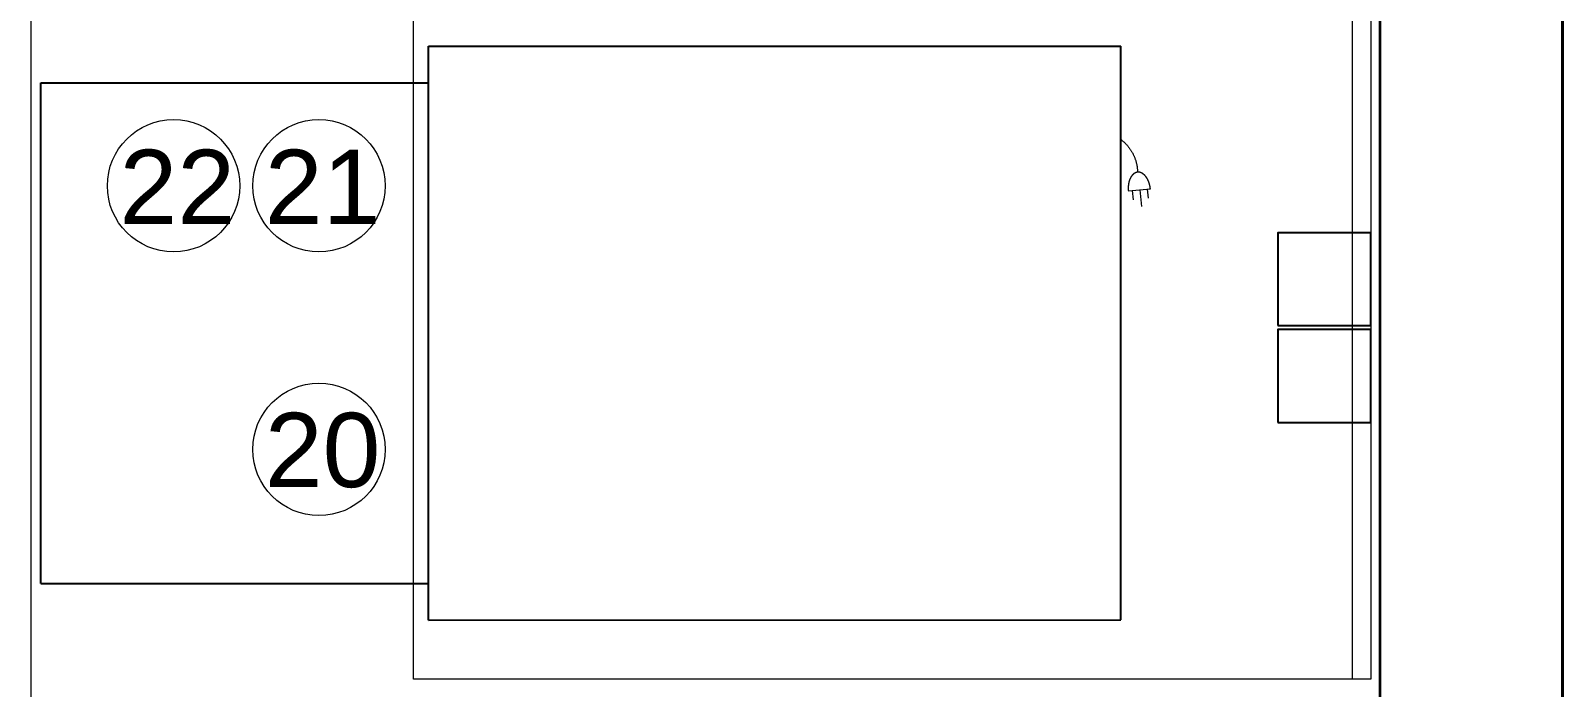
# Model space of a CAD drawing. Header units: millimetres. Extents: x -159872 to 386485, y -250577 to 158966.
# Drawn here: x 158178 to 159825, y 12843 to 13549 of the extents above; entities that cross this region are included whole.
import ezdxf

# ---------------------------------------------------------------- set-up
doc = ezdxf.new("R2010")
doc.units = ezdxf.units.MM
doc.layers.get('0').update_dxf_attribs({"lineweight": 25})
for name, color, linetype, lineweight in [('350', 3, 'Continuous', 5), ('LDS-equipment-kitchen equipment', 3, 'Continuous', 13), ('LDS-struct-extg-walls', 1, 'Continuous', 40), ('LDS-struct-new-walls', 6, 'Continuous', 35), ('SYMBOLS ELECTRIC', 6, 'Continuous', 13), ('WS-FABRICATION', 7, 'Continuous', 5)]:
    doc.layers.add(name, color=color, linetype=linetype, lineweight=lineweight)
doc.styles.add('Swiss 721 Light Extended BT', font='')
doc.styles.get('Swiss 721 Light Extended BT').set_extended_font_data('Swiss 721 Light Extended BT')

# ---------------------------------------------------------------- blocks, each defined once
blk = doc.blocks.new('CORDPLUG')
at = {"layer": '350'}
for points in [[(0, 0, 0), (0.015, 0.02, 0), (0.031, 0.04, 0), (0.047, 0.06, 0), (0.063, 0.079, 0), (0.079, 0.098, 0), (0.096, 0.117, 0), (0.113, 0.136, 0), (0.13, 0.154, 0), (0.148, 0.172, 0), (0.165, 0.19, 0), (0.183, 0.208, 0), (0.202, 0.226, 0), (0.22, 0.243, 0), (0.239, 0.26, 0), (0.258, 0.276, 0), (0.277, 0.293, 0), (0.296, 0.309, 0), (0.316, 0.325, 0), (0.336, 0.34, 0), (0.356, 0.355, 0), (0.377, 0.37, 0), (0.397, 0.385, 0), (0.418, 0.399, 0), (0.439, 0.413, 0), (0.46, 0.427, 0), (0.481, 0.441, 0), (0.503, 0.454, 0), (0.525, 0.466, 0), (0.547, 0.479, 0), (0.569, 0.491, 0), (0.591, 0.503, 0), (0.613, 0.515, 0), (0.636, 0.526, 0), (0.659, 0.537, 0), (0.682, 0.547, 0), (0.705, 0.558, 0), (0.728, 0.568, 0), (0.751, 0.577, 0), (0.775, 0.586, 0), (0.798, 0.595, 0), (0.822, 0.604, 0), (0.846, 0.612, 0), (0.87, 0.62, 0), (0.894, 0.628, 0), (0.918, 0.635, 0), (0.942, 0.642, 0), (0.967, 0.648, 0), (0.991, 0.654, 0), (1.016, 0.66, 0), (1.041, 0.666, 0), (1.065, 0.671, 0), (1.09, 0.675, 0), (1.115, 0.68, 0), (1.14, 0.684, 0), (1.165, 0.687, 0), (1.19, 0.691, 0), (1.215, 0.694, 0), (1.24, 0.696, 0), (1.265, 0.699, 0), (1.29, 0.7, 0), (1.315, 0.702, 0), (1.341, 0.703, 0), (1.366, 0.704, 0), (1.391, 0.704, 0)], [(2.095, 1.254, 0), (2.09, 1.253, 0), (2.086, 1.253, 0), (2.081, 1.252, 0), (2.076, 1.251, 0), (2.071, 1.251, 0), (2.067, 1.25, 0), (2.062, 1.25, 0), (2.057, 1.249, 0), (2.052, 1.248, 0), (2.048, 1.248, 0), (2.043, 1.247, 0), (2.038, 1.246, 0), (2.034, 1.246, 0), (2.029, 1.245, 0), (2.024, 1.244, 0), (2.019, 1.243, 0), (2.015, 1.242, 0), (2.01, 1.242, 0), (2.005, 1.241, 0), (2.001, 1.24, 0), (1.996, 1.239, 0), (1.991, 1.238, 0), (1.987, 1.237, 0), (1.982, 1.236, 0), (1.977, 1.235, 0), (1.973, 1.234, 0), (1.968, 1.233, 0), (1.963, 1.232, 0), (1.959, 1.231, 0), (1.954, 1.23, 0), (1.949, 1.229, 0), (1.945, 1.228, 0), (1.94, 1.227, 0), (1.935, 1.226, 0), (1.931, 1.225, 0), (1.926, 1.224, 0), (1.922, 1.223, 0), (1.917, 1.221, 0), (1.912, 1.22, 0), (1.908, 1.219, 0), (1.903, 1.218, 0), (1.899, 1.216, 0), (1.894, 1.215, 0), (1.889, 1.214, 0), (1.885, 1.213, 0), (1.88, 1.211, 0), (1.876, 1.21, 0), (1.871, 1.209, 0), (1.867, 1.207, 0), (1.862, 1.206, 0), (1.857, 1.204, 0), (1.853, 1.203, 0), (1.848, 1.201, 0), (1.844, 1.2, 0), (1.839, 1.198, 0), (1.835, 1.197, 0), (1.83, 1.195, 0), (1.826, 1.194, 0), (1.821, 1.192, 0), (1.817, 1.191, 0), (1.812, 1.189, 0), (1.808, 1.187, 0), (1.803, 1.186, 0), (1.799, 1.184, 0), (1.795, 1.183, 0), (1.791, 1.181, 0), (1.788, 1.18, 0), (1.784, 1.178, 0), (1.78, 1.177, 0), (1.777, 1.176, 0), (1.773, 1.174, 0), (1.769, 1.173, 0), (1.766, 1.171, 0), (1.762, 1.169, 0), (1.758, 1.168, 0), (1.755, 1.166, 0), (1.751, 1.165, 0), (1.748, 1.163, 0), (1.744, 1.161, 0), (1.74, 1.16, 0), (1.737, 1.158, 0), (1.733, 1.156, 0), (1.73, 1.155, 0), (1.726, 1.153, 0), (1.722, 1.151, 0), (1.719, 1.149, 0), (1.715, 1.148, 0), (1.712, 1.146, 0), (1.708, 1.144, 0), (1.705, 1.142, 0), (1.701, 1.14, 0), (1.698, 1.139, 0), (1.694, 1.137, 0), (1.691, 1.135, 0), (1.687, 1.133, 0), (1.684, 1.131, 0), (1.68, 1.129, 0), (1.677, 1.127, 0), (1.673, 1.125, 0), (1.67, 1.123, 0), (1.667, 1.121, 0), (1.663, 1.119, 0), (1.66, 1.117, 0), (1.656, 1.115, 0), (1.653, 1.113, 0), (1.65, 1.111, 0), (1.646, 1.109, 0), (1.643, 1.107, 0), (1.64, 1.105, 0), (1.636, 1.102, 0), (1.633, 1.1, 0), (1.63, 1.098, 0), (1.626, 1.096, 0), (1.623, 1.094, 0), (1.62, 1.091, 0), (1.617, 1.089, 0), (1.613, 1.087, 0), (1.61, 1.085, 0), (1.607, 1.082, 0), (1.604, 1.08, 0), (1.6, 1.078, 0), (1.597, 1.075, 0), (1.594, 1.073, 0), (1.591, 1.071, 0), (1.588, 1.068, 0), (1.585, 1.066, 0), (1.581, 1.063, 0), (1.578, 1.061, 0), (1.575, 1.059, 0), (1.572, 1.056, 0), (1.569, 1.054, 0), (1.567, 1.052, 0), (1.564, 1.049, 0), (1.561, 1.047, 0), (1.558, 1.044, 0), (1.555, 1.042, 0), (1.552, 1.039, 0), (1.549, 1.037, 0), (1.547, 1.034, 0), (1.544, 1.032, 0), (1.541, 1.029, 0), (1.538, 1.027, 0), (1.536, 1.024, 0), (1.533, 1.022, 0), (1.53, 1.019, 0), (1.528, 1.016, 0), (1.525, 1.014, 0), (1.522, 1.011, 0), (1.52, 1.008, 0), (1.517, 1.006, 0), (1.515, 1.003, 0), (1.512, 1, 0), (1.509, 0.998, 0), (1.507, 0.995, 0), (1.504, 0.992, 0), (1.502, 0.989, 0), (1.499, 0.986, 0), (1.497, 0.983, 0), (1.495, 0.981, 0), (1.492, 0.978, 0), (1.49, 0.975, 0), (1.487, 0.972, 0), (1.485, 0.969, 0), (1.483, 0.966, 0), (1.48, 0.963, 0), (1.478, 0.96, 0), (1.476, 0.957, 0), (1.474, 0.954, 0), (1.471, 0.951, 0), (1.469, 0.948, 0), (1.467, 0.945, 0), (1.465, 0.942, 0), (1.463, 0.939, 0), (1.46, 0.936, 0), (1.458, 0.933, 0), (1.456, 0.93, 0), (1.454, 0.927, 0), (1.452, 0.924, 0), (1.45, 0.92, 0), (1.448, 0.917, 0), (1.446, 0.914, 0), (1.444, 0.911, 0), (1.442, 0.908, 0), (1.44, 0.904, 0), (1.438, 0.901, 0), (1.436, 0.898, 0), (1.435, 0.895, 0), (1.433, 0.891, 0), (1.431, 0.888, 0), (1.429, 0.885, 0), (1.427, 0.882, 0), (1.426, 0.878, 0), (1.424, 0.876, 0), (1.423, 0.873, 0), (1.422, 0.871, 0), (1.421, 0.868, 0), (1.419, 0.866, 0), (1.418, 0.863, 0), (1.417, 0.861, 0), (1.416, 0.858, 0), (1.415, 0.856, 0), (1.414, 0.853, 0), (1.413, 0.851, 0), (1.412, 0.848, 0), (1.411, 0.845, 0), (1.41, 0.843, 0), (1.409, 0.84, 0), (1.408, 0.838, 0), (1.407, 0.835, 0), (1.406, 0.832, 0), (1.405, 0.83, 0), (1.405, 0.827, 0), (1.404, 0.824, 0), (1.403, 0.822, 0), (1.402, 0.819, 0), (1.402, 0.816, 0), (1.401, 0.814, 0), (1.4, 0.811, 0), (1.399, 0.808, 0), (1.399, 0.806, 0), (1.398, 0.803, 0), (1.398, 0.8, 0), (1.397, 0.798, 0), (1.397, 0.795, 0), (1.396, 0.792, 0), (1.396, 0.789, 0), (1.395, 0.787, 0), (1.395, 0.784, 0), (1.394, 0.781, 0), (1.394, 0.778, 0), (1.394, 0.776, 0), (1.393, 0.773, 0), (1.393, 0.77, 0), (1.393, 0.767, 0), (1.392, 0.765, 0), (1.392, 0.762, 0), (1.392, 0.759, 0), (1.392, 0.756, 0), (1.392, 0.754, 0), (1.391, 0.751, 0), (1.391, 0.748, 0), (1.391, 0.745, 0), (1.391, 0.743, 0), (1.391, 0.74, 0), (1.391, 0.737, 0), (1.391, 0.734, 0), (1.391, 0.732, 0), (1.391, 0.729, 0), (1.391, 0.726, 0), (1.392, 0.723, 0), (1.392, 0.72, 0), (1.392, 0.718, 0), (1.392, 0.715, 0), (1.392, 0.712, 0), (1.393, 0.709, 0), (1.393, 0.707, 0), (1.393, 0.704, 0), (1.393, 0.701, 0), (1.394, 0.698, 0), (1.394, 0.696, 0), (1.395, 0.693, 0), (1.395, 0.69, 0), (1.395, 0.687, 0), (1.396, 0.685, 0), (1.396, 0.682, 0), (1.397, 0.679, 0), (1.397, 0.677, 0), (1.398, 0.674, 0), (1.399, 0.671, 0), (1.399, 0.668, 0), (1.4, 0.666, 0), (1.401, 0.663, 0), (1.401, 0.66, 0), (1.402, 0.658, 0), (1.403, 0.655, 0), (1.404, 0.652, 0), (1.404, 0.65, 0), (1.405, 0.647, 0), (1.406, 0.644, 0), (1.407, 0.642, 0), (1.408, 0.639, 0), (1.409, 0.637, 0), (1.41, 0.634, 0), (1.411, 0.631, 0), (1.412, 0.629, 0), (1.413, 0.626, 0), (1.414, 0.624, 0), (1.415, 0.621, 0), (1.416, 0.619, 0), (1.417, 0.616, 0), (1.418, 0.614, 0), (1.419, 0.611, 0), (1.42, 0.609, 0), (1.421, 0.606, 0), (1.423, 0.604, 0), (1.424, 0.601, 0), (1.425, 0.599, 0), (1.426, 0.596, 0), (1.428, 0.594, 0), (1.429, 0.591, 0), (1.43, 0.589, 0), (1.432, 0.586, 0), (1.433, 0.584, 0), (1.435, 0.582, 0), (1.436, 0.579, 0), (1.438, 0.577, 0), (1.439, 0.575, 0), (1.441, 0.572, 0), (1.442, 0.57, 0), (1.444, 0.568, 0), (1.445, 0.565, 0), (1.447, 0.563, 0), (1.448, 0.561, 0), (1.45, 0.559, 0), (1.452, 0.556, 0), (1.453, 0.554, 0), (1.455, 0.552, 0), (1.457, 0.55, 0), (1.459, 0.548, 0), (1.46, 0.546, 0), (1.463, 0.543, 0), (1.465, 0.54, 0), (1.468, 0.537, 0), (1.47, 0.534, 0), (1.472, 0.531, 0), (1.475, 0.529, 0), (1.477, 0.526, 0), (1.48, 0.523, 0), (1.483, 0.52, 0), (1.485, 0.517, 0), (1.488, 0.515, 0), (1.49, 0.512, 0), (1.493, 0.509, 0), (1.496, 0.507, 0), (1.498, 0.504, 0), (1.501, 0.501, 0), (1.504, 0.499, 0), (1.506, 0.496, 0), (1.509, 0.494, 0), (1.512, 0.491, 0), (1.514, 0.489, 0), (1.517, 0.486, 0), (1.52, 0.484, 0), (1.523, 0.481, 0), (1.526, 0.479, 0), (1.528, 0.476, 0), (1.531, 0.474, 0), (1.534, 0.471, 0), (1.537, 0.469, 0), (1.54, 0.467, 0), (1.543, 0.464, 0), (1.546, 0.462, 0), (1.549, 0.46, 0), (1.552, 0.457, 0), (1.555, 0.455, 0), (1.558, 0.453, 0), (1.561, 0.45, 0), (1.564, 0.448, 0), (1.567, 0.446, 0), (1.57, 0.444, 0), (1.573, 0.442, 0), (1.576, 0.44, 0), (1.579, 0.438, 0), (1.582, 0.435, 0), (1.585, 0.433, 0), (1.589, 0.431, 0), (1.592, 0.429, 0), (1.595, 0.427, 0), (1.598, 0.425, 0), (1.601, 0.423, 0), (1.604, 0.421, 0), (1.608, 0.419, 0), (1.611, 0.418, 0), (1.614, 0.416, 0), (1.617, 0.414, 0), (1.621, 0.412, 0), (1.624, 0.41, 0), (1.627, 0.408, 0), (1.631, 0.407, 0), (1.634, 0.405, 0), (1.637, 0.403, 0), (1.641, 0.401, 0), (1.644, 0.4, 0), (1.647, 0.398, 0), (1.651, 0.396, 0), (1.654, 0.395, 0), (1.658, 0.393, 0), (1.662, 0.391, 0), (1.665, 0.39, 0), (1.669, 0.388, 0), (1.672, 0.386, 0), (1.676, 0.385, 0), (1.68, 0.383, 0), (1.683, 0.382, 0), (1.687, 0.38, 0), (1.691, 0.379, 0), (1.694, 0.377, 0), (1.698, 0.375, 0), (1.702, 0.374, 0), (1.705, 0.373, 0), (1.709, 0.371, 0), (1.713, 0.37, 0), (1.716, 0.368, 0), (1.72, 0.367, 0), (1.724, 0.365, 0), (1.727, 0.364, 0), (1.731, 0.363, 0), (1.735, 0.361, 0), (1.739, 0.36, 0), (1.742, 0.359, 0), (1.746, 0.358, 0), (1.75, 0.356, 0), (1.754, 0.355, 0), (1.757, 0.354, 0), (1.761, 0.353, 0), (1.765, 0.351, 0), (1.769, 0.35, 0), (1.773, 0.349, 0), (1.776, 0.348, 0), (1.78, 0.347, 0), (1.784, 0.346, 0), (1.788, 0.345, 0), (1.792, 0.344, 0), (1.795, 0.343, 0), (1.799, 0.342, 0), (1.803, 0.341, 0), (1.807, 0.34, 0), (1.811, 0.339, 0), (1.815, 0.338, 0), (1.819, 0.337, 0), (1.822, 0.336, 0), (1.826, 0.335, 0), (1.83, 0.334, 0), (1.834, 0.333, 0), (1.838, 0.332, 0), (1.842, 0.332, 0), (1.846, 0.331, 0), (1.849, 0.33, 0), (1.853, 0.329, 0), (1.857, 0.328, 0), (1.861, 0.328, 0), (1.865, 0.327, 0), (1.869, 0.326, 0), (1.873, 0.326, 0), (1.877, 0.325, 0), (1.881, 0.324, 0), (1.885, 0.324, 0), (1.889, 0.323, 0), (1.893, 0.322, 0), (1.898, 0.322, 0), (1.903, 0.321, 0), (1.907, 0.32, 0), (1.912, 0.32, 0), (1.917, 0.319, 0), (1.922, 0.319, 0), (1.926, 0.318, 0), (1.931, 0.317, 0), (1.936, 0.317, 0), (1.94, 0.316, 0), (1.945, 0.316, 0), (1.95, 0.315, 0), (1.955, 0.315, 0), (1.959, 0.315, 0), (1.964, 0.314, 0), (1.969, 0.314, 0), (1.974, 0.313, 0), (1.978, 0.313, 0), (1.983, 0.313, 0), (1.988, 0.312, 0), (1.993, 0.312, 0), (1.997, 0.312, 0), (2.002, 0.311, 0), (2.007, 0.311, 0), (2.012, 0.311, 0), (2.017, 0.311, 0), (2.021, 0.311, 0), (2.026, 0.31, 0), (2.031, 0.31, 0), (2.036, 0.31, 0), (2.04, 0.31, 0), (2.045, 0.31, 0), (2.05, 0.31, 0), (2.055, 0.31, 0), (2.059, 0.31, 0), (2.064, 0.31, 0), (2.069, 0.31, 0), (2.074, 0.31, 0), (2.078, 0.31, 0), (2.083, 0.31, 0), (2.088, 0.31, 0), (2.093, 0.31, 0), (2.098, 0.31, 0), (2.102, 0.31, 0), (2.107, 0.31, 0), (2.112, 0.311, 0), (2.117, 0.311, 0), (2.121, 0.311, 0), (2.126, 0.311, 0), (2.131, 0.311, 0), (2.136, 0.312, 0), (2.14, 0.312, 0), (2.145, 0.312, 0), (2.15, 0.313, 0), (2.155, 0.313, 0), (2.159, 0.313, 0), (2.164, 0.314, 0), (2.169, 0.314, 0), (2.174, 0.314, 0), (2.178, 0.315, 0), (2.183, 0.315, 0), (2.188, 0.316, 0), (2.193, 0.316, 0)]]:
    blk.add_polyline3d(points, dxfattribs=at)
at = {"layer": '350', "transparency": 33554687}
for points in [[(2.193, 0.316, 0), (2.095, 1.254, 0)], [(2.109, 1.121, 0), (2.507, 1.163, 0)], [(2.142, 0.8, 0), (2.854, 0.874, 0)], [(2.176, 0.478, 0), (2.574, 0.519, 0)]]:
    blk.add_polyline3d(points, dxfattribs=at)
blk = doc.blocks.new('A$C67646bf5')
at = {"color": 7, "lineweight": 25, "transparency": 33554687}
for points in [[(617.5, 1161.4, 0), (0, 1161.4, 0)], [(0, 416.7, 0), (0, 1161.4, 0)], [(617.6, 416.7, 0), (617.5, 1161.4, 0)], [(617.6, 416.7, 0), (0, 416.7, 0)], [(39.5, 0, 0), (39.5, 416.7, 0)], [(578.1, 0, 0), (578.1, 416.7, 0)], [(578.1, 0, 0), (39.5, 0, 0)]]:
    blk.add_polyline3d(points, dxfattribs=at)
at = {"color": 7, "xscale": 25.20570190242395, "yscale": 25.20570190242395, "zscale": 25.20570190242395, "rotation": 0.0009820854699947625}
blk.add_blockref('CORDPLUG', (100.5, 1161.4), dxfattribs=at)
blk = doc.blocks.new('A$C0a75facb')
at = {"layer": 'WS-FABRICATION', "lineweight": 5}
for points in [[(752.6, 0, 0), (0, 0, 0), (0, 1029.4, 0), (752.6, 1029.4, 0), (752.6, 0, 0)], [(752.6, 0, 0), (0, 0, 0), (0, 1009.4, 0), (752.6, 1009.4, 0), (752.6, 0, 0)]]:
    blk.add_polyline3d(points, dxfattribs=at)
blk = doc.blocks.new('ELECTRIC SERVICE (A1)')
at = {"layer": 'SYMBOLS ELECTRIC', "lineweight": 25}
blk.add_polyline3d([(-50, -50, 0), (50, -50, 0), (50, 50, 0), (-50, 50, 0), (-50, -50, 0)], dxfattribs=at)
blk = doc.blocks.new('Group-410')
at = {"layer": 'LDS-equipment-kitchen equipment'}
blk.add_line((97504.5, 51668.5), (97505.2, 46538.1), dxfattribs=at)
for centre in [(97658.2, 49839.9), (97814.5, 49839.9), (97814.5, 49556.2)]:
    blk.add_circle(centre, 71.2, dxfattribs=at)
at = {"layer": 'LDS-equipment-kitchen equipment', "rotation": 270}
for name, p in [('A$C0a75facb', (97916.2, 50061.4)), ('A$C67646bf5', (97515.6, 49990.1))]:
    blk.add_blockref(name, p, dxfattribs=at)
at = {"layer": 'LDS-equipment-kitchen equipment'}
for p in [(98895.6, 49739.4), (98895.6, 49635.1)]:
    blk.add_blockref('ELECTRIC SERVICE (A1)', p, dxfattribs=at)
at = {"layer": 'LDS-equipment-kitchen equipment', "char_height": 80, "attachment_point": 5, "rotation": 0.0005, "line_spacing_factor": 0.25, "style": 'Swiss 721 Light Extended BT'}
for s, insert in [('22', (97662.2, 49838.7)), ('21', (97818.5, 49838.7)), ('20', (97818.5, 49555))]:
    blk.add_mtext(s, dxfattribs=dict(at, insert=insert))

msp = doc.modelspace()

# ---------------------------------------------------------------- linework, layer by layer
at = {"layer": 'LDS-struct-extg-walls'}
msp.add_line((159825.17046, 16844.05329), (159825.17046, 9419.05329), dxfattribs=at)
at = {"layer": 'LDS-struct-new-walls'}
msp.add_line((159628.75503, 16824.05329), (159628.75503, 7217.61711), dxfattribs=at)

# ---------------------------------------------------------------- block references
at = {"layer": 'LDS-equipment-kitchen equipment', "color": 7}
msp.add_blockref('Group-410', (60673.51323, -36457.51522), dxfattribs=at)

doc.saveas('drawing.dxf')
